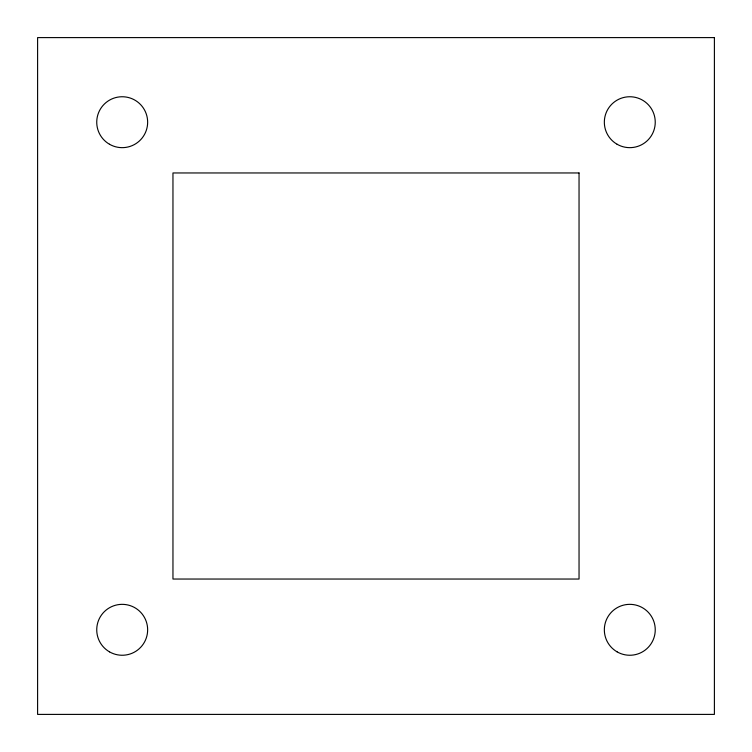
<?xml version="1.0" encoding="UTF-8"?>
<svg xmlns="http://www.w3.org/2000/svg" width="752" height="752" viewBox="0 0 752 752"><rect width="100%" height="100%" fill="white"/><g stroke="black" fill="none" stroke-linecap="round" stroke-linejoin="round"><path stroke-width="1.13" d="M714.4 37.6L37.6 37.6L37.6 714.4L714.4 714.4L714.4 37.6M579.04 172.96L172.96 172.96L172.96 579.04L579.04 579.04L579.04 172.96M109.472 651.843A25.446 25.446 0 0 0 147.646 629.8A25.446 25.446 0 0 0 109.472 607.757A25.446 25.446 0 0 0 109.472 651.843M109.472 144.243A25.446 25.446 0 0 0 147.646 122.2A25.446 25.446 0 0 0 109.472 100.157A25.446 25.446 0 0 0 109.472 144.243M617.072 651.843A25.446 25.446 0 0 0 655.246 629.8A25.446 25.446 0 0 0 617.072 607.757A25.446 25.446 0 0 0 617.072 651.843M617.072 144.243A25.446 25.446 0 0 0 655.246 122.2A25.446 25.446 0 0 0 617.072 100.157A25.446 25.446 0 0 0 617.072 144.243"/></g></svg>
